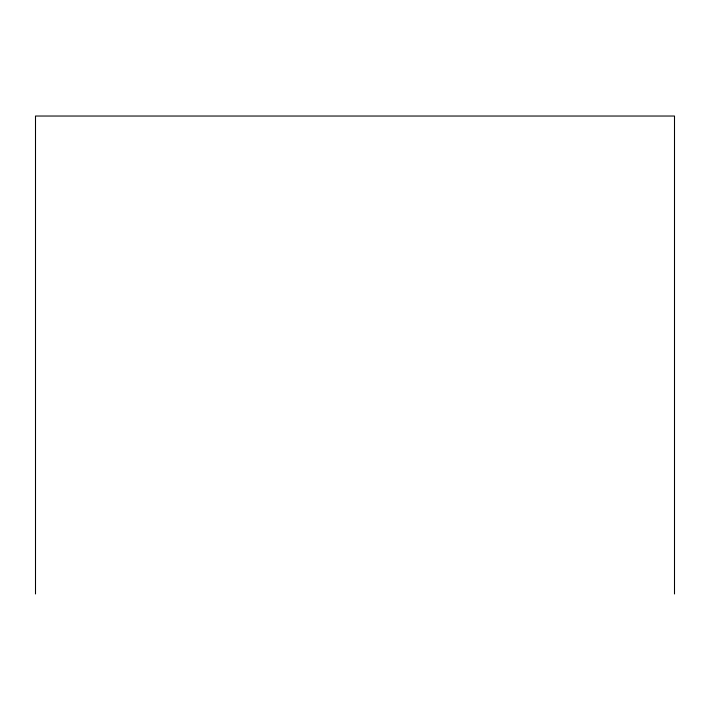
<?xml version="1.0" encoding="UTF-8"?>
<svg xmlns="http://www.w3.org/2000/svg" width="710" height="710" viewBox="0 0 710 710"><rect width="100%" height="100%" fill="white"/><g stroke="black" fill="none" stroke-linecap="round" stroke-linejoin="round"><path stroke-width="1.06" d="M674.5 593.968L674.5 116.032L35.5 116.032L35.5 593.968"/></g></svg>
